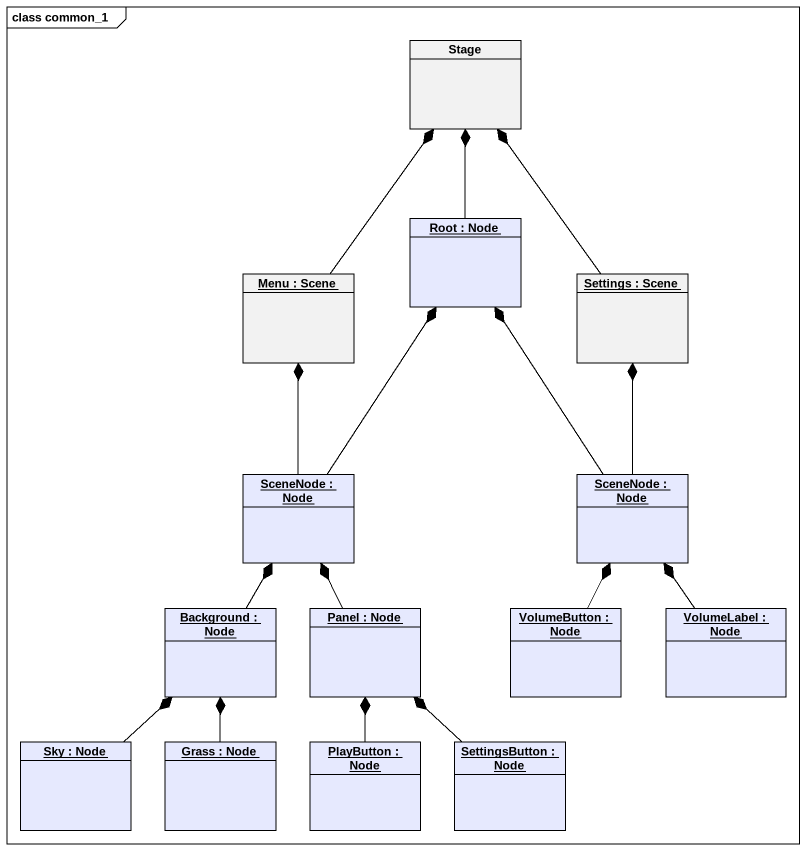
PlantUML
@startuml
mainframe class common_1
hide circle
hide empty members
class Stage
object "Root : Node" as Root #E6E9FE
object "Menu : Scene" as Menu
object "Settings : Scene" as Settings
object "SceneNode : Node" as SceneNode #E6E9FE
object "SceneNode : Node" as SceneNode_2 #E6E9FE
object "Background : Node" as Background #E6E9FE
object "Panel : Node" as Panel #E6E9FE
object "VolumeButton : Node" as VolumeButton #E6E9FE
object "VolumeLabel : Node" as VolumeLabel #E6E9FE
object "Sky : Node" as Sky #E6E9FE
object "Grass : Node" as Grass #E6E9FE
object "PlayButton : Node" as PlayButton #E6E9FE
object "SettingsButton : Node" as SettingsButton #E6E9FE
Root -up-* Stage
Menu -up-* Stage
Settings -up-* Stage
SceneNode -up-* Root
SceneNode -up-* Menu
SceneNode_2 -up-* Root
SceneNode_2 -up-* Settings
Background -up-* SceneNode
Panel -up-* SceneNode
VolumeButton -up-* SceneNode_2
VolumeLabel -up-* SceneNode_2
Sky -up-* Background
Grass -up-* Background
PlayButton -up-* Panel
SettingsButton -up-* Panel
@enduml
